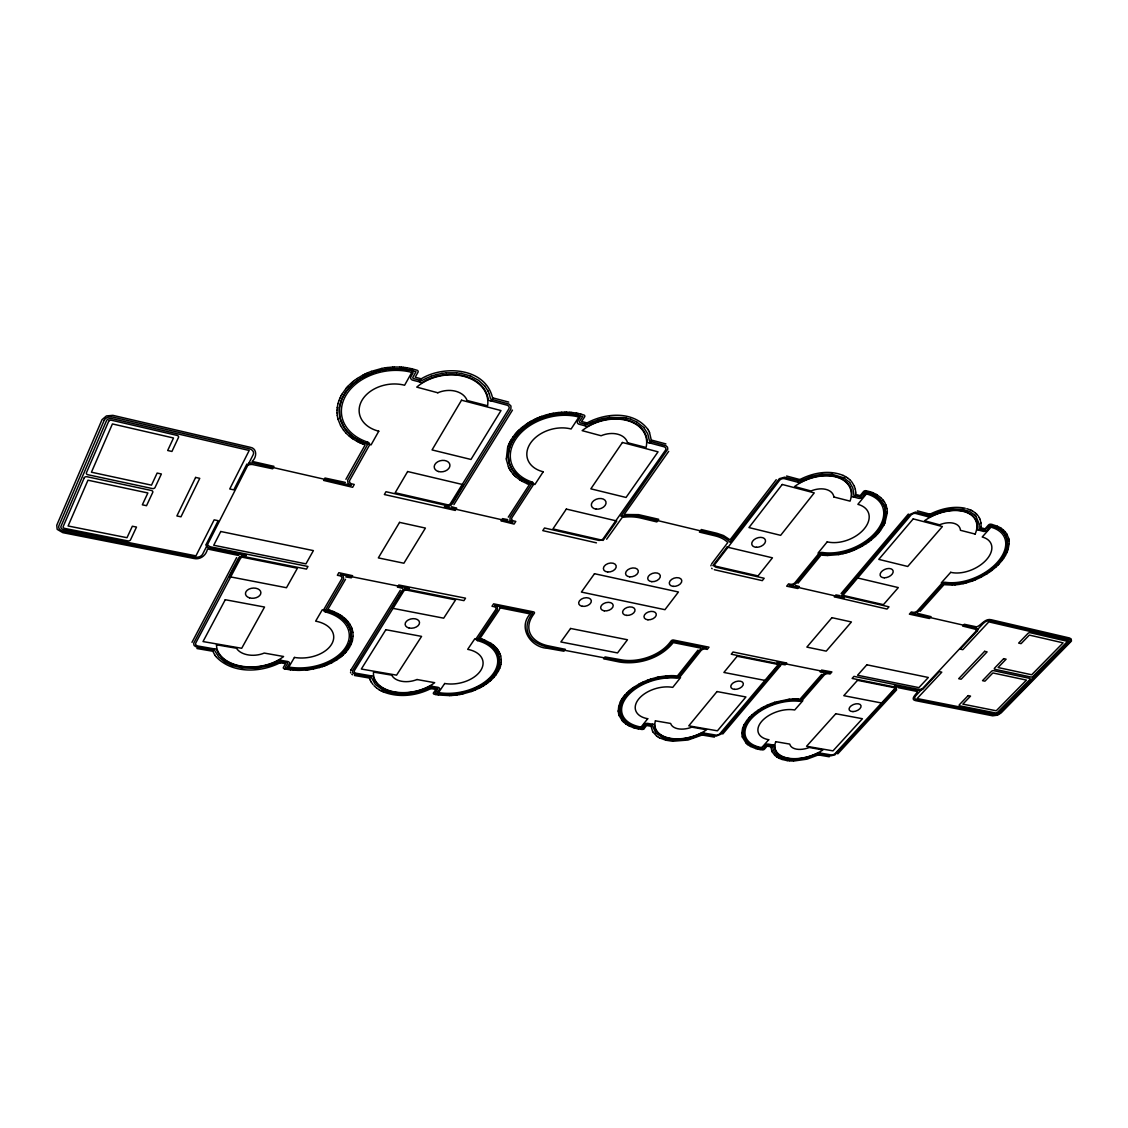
<?xml version="1.0" encoding="UTF-8"?>
<svg xmlns="http://www.w3.org/2000/svg" width="1128" height="1128" viewBox="0 0 1128 1128"><rect width="100%" height="100%" fill="white"/><g stroke="black" fill="none" stroke-linecap="round" stroke-linejoin="round"><path stroke-width="1.5" d="M618.271 710.725L618.722 706.424M793.943 761.005L806.971 759.158L819.21 754.59A1.72 0.945 -18.9 0 0 820.056 753.095A1.72 0.945 -18.9 0 0 817.87 753.109A31.81 17.695 -18.8 0 1 774.485 745.664A1.748 0.973 -18.1 0 0 772.849 744.988A1.748 0.973 -18.1 0 0 771.115 746.355L771.115 747.385M337.018 410.268L337.032 412.848M1009.151 543.597L1009.066 540.862M772.793 746.51L766.941 745.129L763.064 748.907L751.798 745.622M508.277 456.036C508.418 443.614 516.779 432.87 526.536 425.933M353.064 636.319L352.881 632.314M887.313 512.634L884.874 523.11M855.687 494.092L855.687 492.189M741.787 733.073L742.605 728.223M855.687 494.12L855.63 495.079A2.059 1.325 -22.9 0 1 853.543 496.856A2.059 1.325 -22.9 0 1 851.696 495.826A37.562 24.337 -21.9 0 0 800.64 482.276A2.087 1.382 -21.9 0 1 797.975 482.135A2.087 1.382 -21.9 0 1 798.976 480.02C812.259 472.956 828.826 469.516 843.152 475.424M337.018 410.197L337.244 407.589M981.05 526.536L980.979 523.025M1009.151 543.654L1008.094 549.435M501.199 662.432L501.269 659.64M353.064 636.375L352.444 640.394M981.05 526.564L980.824 528.355A1.988 1.198 -24.7 0 1 978.751 530.047A1.988 1.198 -24.7 0 1 977.102 529.088A36.195 22.024 -23.9 0 0 930.529 516.723A2.016 1.241 -24 0 1 928.062 516.61A2.016 1.241 -24 0 1 929.162 514.622C940.103 508.954 952.934 505.711 965.215 508.263M339.415 407.589L339.909 417.727L343.899 427.131M501.184 662.489L500.917 664.35M337.244 407.518L338.005 403.57M339.415 407.575L341.939 398.649L346.24 391.317M710.894 565.819L711.077 565.001M499.69 608.528L499.492 609.346M500.902 664.406L500.437 666.267M618.736 706.382L620.287 701.983M350.3 641.367C353.078 633.076 349.271 623.84 342.545 618.637M352.162 641.423L352.429 640.45M338.033 403.5L338.809 400.905M507.6 447.647L506.345 458.673M500.423 666.324L499.774 668.185M349.976 642.34L350.3 641.381M352.147 641.465L351.019 644.455M507.614 447.576L508.009 446.406M1008.08 549.491L1006.966 552.424M884.014 521.08L885.536 513.029L884.465 506.458M742.619 728.18L744.001 724.853M780.872 664.815L780.562 665.534M338.837 400.835L339.852 398.269M508.023 446.335L508.474 445.165M349.976 642.354L349.201 644.271M884.014 521.094L881.631 526.198M350.639 670.652L350.991 669.877M508.502 445.109L508.982 443.939M499.76 668.241L498.435 671.033M621.895 702.011L619.977 711.246M339.88 398.198L341.121 395.66M1006.951 552.48L1005.457 555.427M509.01 443.868L509.56 442.698M884.845 523.166L883.83 525.239M349.201 644.285L345.041 650.8L337.822 657.497M350.991 644.497L349.44 647.416M620.315 701.926L621.232 700.192M621.895 701.997L625.758 696.061L631.468 690.463M345.52 579.313L327.726 609.642L328.756 609.938M509.588 442.641L510.18 441.485M496.771 670.878L499.14 664.462L499.408 658.992M191.986 642.326L236.626 557.57M744.015 724.81L746.651 720.637M883.802 525.295L880.489 530.47M510.209 441.415L510.857 440.272M341.149 395.59L341.826 394.377M345.915 479.301L365.176 444.869L364.062 444.474M496.757 670.892L493.063 676.194M498.407 671.089L496.038 674.755M508.277 517.132L529.413 484.546L527.1 483.672M1005.429 555.484L1003.582 558.416M881.617 526.212L877.429 532.176M499.196 610.008L479.95 638.504L480.88 638.772M621.26 700.15L621.754 699.304M510.885 440.202L513.184 436.691M341.869 394.306L346.226 388.201M351.034 669.806L400.299 590.254M512.464 410.113L453.907 504.653M433.519 692.916L435.859 689.434L430.882 688.588M780.491 665.675L722.766 734.004M349.412 647.472L348.157 649.361M621.782 699.261L622.332 698.415M711.655 563.831L727.828 542.512A38.521 24.858 -18.2 0 0 715.039 535.842L699.416 532.092L701.334 529.554L716.999 533.318L723.513 535.546L730.056 539.833L776.233 479.71M622.36 698.373L622.952 697.527M606.652 539.226L622.261 517.371A39.452 26.127 -16.3 0 1 640.591 518.02L656.834 521.911L658.724 519.303L638.589 514.65L624.122 514.495L668.707 451.341M1003.539 558.473L1002.129 560.39M348.129 649.404L345.901 652.181M513.226 436.635L514.974 434.379M622.98 697.485L623.601 696.653M346.24 391.303L352.317 384.62L359.987 378.811M880.446 530.527L878.867 532.515M841.093 593.568L908.35 514.058M496.01 674.798L493.81 677.449M746.68 720.595L748.71 718.141M697.978 650.123L677.434 675.926L673.938 675.686M680.029 676.856L701.08 650.475A3.497 2.129 -17.5 0 1 705.268 649.023L707.256 649.404L709.033 647.19L673.529 640.041A1.777 1.086 -16.9 0 0 671.174 640.873L669.736 642.72A37.012 23.011 -16.1 0 1 620.992 659.767L604.975 656.919A3.849 2.383 -15 0 1 603.579 658.766L619.342 661.995C638.871 665.139 660.698 658.23 673.261 642.593L700.53 648.05M623.643 696.611L624.306 695.779M644.102 728.66L646.612 725.515L650.955 726.249M999.958 561.124C1009.32 552.057 1011.012 533.332 997.011 527.791M1002.087 560.433L998.788 564.226M864.922 492.034L860.424 497.011L853.952 495.474L852.824 487.987L849.666 482.488M818.547 553.876L794.902 582.767A3.61 2.242 -20.2 0 1 790.573 584.29L788.585 583.853L786.667 586.193L797.792 588.492A3.892 2.397 -20.3 0 1 799.385 586.56L795.296 585.376M798.004 583.204L821.113 555.004L823.341 555.272M749.359 719.185C742.252 725.953 740.617 739.446 750.303 744.748M999.944 561.138L996.616 564.775M515.017 434.322L515.947 433.237M624.334 695.736L625.039 694.918M876.597 533.149L877.415 532.19M878.007 533.53L878.825 532.571M346.268 388.145L347.255 387.031M749.359 719.185L757.776 711.669M493.063 676.194L482.84 684.766M920.18 611.277L943.981 584.685L952.356 585.079M515.989 433.18L516.948 432.123M625.081 694.876L626.632 693.212M876.583 533.163L874.82 535.039M877.951 533.586L876.16 535.504M837.751 753.871L896.718 689.772M345.055 653.084L345.859 652.224M748.752 718.099L749.471 717.323M347.311 386.96L348.341 385.875M493.768 677.491L491.216 680.029M821.678 674.389L800.034 699.163L797.99 699.007M517.005 432.066L518.006 431.023M345.013 653.14L343.25 654.86M749.514 717.281L751.967 714.912M997.871 565.17L998.745 564.282M348.397 385.804L350.639 383.633M874.806 535.053L862.92 544.345M875.187 536.477L876.103 535.56M626.674 693.17L628.366 691.563M518.062 430.966L519.12 429.951M995.7 565.664L996.602 564.79M997.829 565.213L995.939 567.003M875.131 536.519L870.971 540.185M994.755 566.552L995.686 565.678M519.176 429.895L521.446 427.864M342.292 655.735L343.208 654.917M490.285 680.861L491.173 680.071M994.741 566.552L988.509 571.501M995.883 567.06L991.709 570.514M350.709 383.576L351.865 382.547M628.409 691.52L629.283 690.745M752.009 714.87L754.745 712.6M341.291 656.581L342.249 655.777M490.229 680.903L488.297 682.482M629.339 690.703L630.242 689.941M351.936 382.491L353.134 381.49M521.503 427.808L522.673 426.849M340.261 657.398L341.234 656.623M630.284 689.899L631.229 689.152M631.483 690.449L634.401 688.249M353.205 381.433L354.446 380.474M870.901 540.227L868.673 541.933M522.729 426.807L526.564 423.987M631.285 689.109L632.244 688.39M487.268 683.258L488.255 682.525M754.801 712.558L757.805 710.4M340.205 657.441L336.934 659.767M991.653 570.556L989.439 572.164M354.516 380.418L357.181 378.514M632.3 688.348L633.301 687.629M486.196 684.019L487.211 683.3M868.616 541.976L866.276 543.597M337.808 657.511L329.714 662.347L320.338 666.014M526.564 425.919L537.633 419.63M757.79 711.655L767.632 706.058L777.474 702.448M633.358 687.586L634.387 686.896M634.415 688.235L639.858 684.865M988.495 571.515L977.694 577.677L967.26 581.54M989.369 572.206L987.07 573.743M486.14 684.061L483.954 685.5M526.635 423.931L527.932 423.085M757.861 710.372L758.876 709.695M357.266 378.458L363.117 374.989M634.444 686.853L638.984 684.118M866.205 543.64L862.497 545.938M336.863 659.809L332.041 662.615M758.933 709.667L761.09 708.342M987 573.785L980.796 577.324M528.003 423.042L529.342 422.21M360.001 378.811L361.397 377.95M482.826 684.781L469.319 691.027L455.529 694.044M482.798 686.205L483.898 685.528M862.906 544.359L855.264 548.335M529.413 422.168L530.766 421.364M481.6 686.881L482.728 686.233M361.411 377.95L373.735 372.339M761.16 708.313L763.402 707.059M862.426 545.98L859.874 547.376M530.851 421.322L533.727 419.785M480.387 687.544L481.543 686.924M639.054 684.076L640.196 683.469M639.872 684.865L653.606 679.296M479.146 688.193L480.331 687.586M763.473 707.03L767.026 705.282M859.804 547.418L855.814 549.336M363.202 374.947L364.696 374.2M640.267 683.441L641.437 682.849M330.744 663.264L331.97 662.644M980.725 577.353L975.509 579.75M590.649 422.915L586.983 424.579L579.834 422.718L579.439 421.604L582.795 416.458L569.4 413.849M425.806 378.5L422.309 380.347A1.452 1.086 -10.1 0 1 420.927 380.545L413.652 378.613A1.466 1.1 -9.8 0 1 412.933 377.217L415.992 371.775L411.142 370.393M533.798 419.743L535.236 419.038M479.09 688.221L475.297 689.969M590.663 422.901L592.553 422.027M641.494 682.807L642.692 682.243M425.82 378.5L431.192 376.23M932.433 514.382L929.416 515.566L915.499 512.056L909.76 514.467L842.799 593.497L841.953 596.204L844.054 597.91L789.304 585.404L792.758 585.235L796.227 583.232L820.38 553.933L833.324 554.059L845.732 551.789M700.502 734.765L702.673 733.975L716.083 736.133L721.116 734.088L778.546 666.197L779.265 663.701L777.121 662.15L829.461 672.655M330.673 663.292L326.697 665.055M364.781 374.158L366.29 373.439M276.092 663.179L279.913 661.473L287.048 662.686L287.598 663.532L285.215 667.649L295.296 669.045M932.447 514.382L933.589 513.86M700.502 734.765L691.619 738.065L682.355 739.912M535.321 418.996L536.773 418.333M276.092 663.193L270.283 665.464M642.749 682.214L643.961 681.664M767.096 705.254L770.791 703.689M366.374 373.396L367.911 372.719M933.603 513.86L942.486 510.688M592.553 422.027L598.446 419.785M855.25 548.349L851.245 549.985M854.432 549.942L855.743 549.378M536.857 418.291L538.338 417.656M537.647 419.616L553.312 414.794M644.032 681.636L646.57 680.579M475.226 690.012L472.618 691.041M367.996 372.691L371.239 371.408M853.036 550.52L854.361 549.971M974.155 580.3L975.438 579.792M538.423 417.628L539.931 417.022M325.301 665.605L326.626 665.097M851.626 551.056L852.965 550.549M646.64 680.551L647.895 680.071M972.801 580.821L974.084 580.328M770.861 703.66L774.654 702.307M540.016 416.993L541.525 416.415M323.891 666.126L325.231 665.633M851.217 549.999L845.76 551.789M850.216 551.578L851.555 551.084M471.25 691.534L472.547 691.069M647.966 680.043L650.574 679.126M971.434 581.315L972.731 580.849M431.206 376.23L436.127 374.665M371.338 371.38L381.701 368.461M541.609 416.387L546.431 414.836M322.453 666.62L323.806 666.154M848.792 552.057L850.131 551.606M471.18 691.563L462.79 693.931M971.363 581.329L965.949 582.993M421.519 691.168L431.051 687.375L437.763 688.757L435.295 693.184L444.418 694.411L454.105 694.199M270.283 665.478L256.31 668.34L242.083 667.973M373.749 372.325L375.384 371.803M421.505 691.168L414.991 692.902M322.368 666.648L319.52 667.508M847.354 552.509L848.707 552.086M650.644 679.112L656.059 677.576M774.725 702.279L789.135 699.219M598.46 419.785L602.507 418.643M375.398 371.789L380.432 370.449M318.928 666.436L320.324 666.014M845.915 552.931L847.283 552.537M967.232 581.54L960.661 583.049M653.62 679.296L656.256 678.605M777.502 702.448L778.743 702.095M318.914 666.436L308.705 668.537M319.45 667.536L313.499 668.946M844.477 553.326L845.845 552.96M546.53 414.822L549.773 413.99M942.5 510.674L945.49 509.955M436.141 374.665L441.936 373.41M778.757 702.095L788.853 700.262L800.711 700.023L823.003 674.671L826.246 672.866L829.433 672.655M921.012 690.139L920.8 690.195A6.585 3.666 -21.3 0 1 917.388 690.322L894.419 685.711L896.309 687.121L895.463 689.504L834.847 754.9L830.546 755.887L818.533 753.941L804.588 758.749L791.461 759.905M964.567 583.331L965.878 583.007M843.039 553.693L844.407 553.34M248.837 463.241L249.133 463.171A8.686 6.148 -4.1 0 1 254.167 463.213L351.231 485.378L348.087 483.545L347.621 480.218L367.375 444.883A1.424 1.029 -8.1 0 0 366.727 443.614L365.105 443.064M602.521 418.643L609.374 417.388M656.144 677.547L657.455 677.251M656.27 678.591L674.586 676.842M963.199 583.655L964.496 583.345M842.954 553.707L840.149 554.313M549.858 413.962L553.129 413.285M380.446 370.435L389.061 369.025M945.504 509.941L952.018 508.954M657.525 677.237L658.837 676.955M963.129 583.669L959.096 584.417M461.352 694.242L462.72 693.96M414.977 692.902L405.826 694.101M381.8 368.433L385.297 367.813M658.921 676.941L665.774 675.926M459.9 694.51L461.267 694.256M313.429 668.96L308.889 669.708M838.71 554.581L840.078 554.327M553.34 414.794L563.027 413.75M553.213 413.271L556.513 412.749M459.829 694.524L456.995 694.975M960.647 583.049L943.29 583.74L918.53 611.32L915.132 613.209L911.917 613.406L975.494 627.915A6.81 3.863 -22.9 0 1 977.638 629.283L977.694 629.41M838.64 554.595L827.43 555.498M441.95 373.41L446.35 372.846M959.026 584.431L955.063 584.91M385.395 367.798L387.101 367.573M455.529 695.158L456.911 694.975M556.597 412.749L558.191 412.552M308.691 668.537L305.716 668.862M307.338 669.891L308.804 669.722M609.388 417.388L624.066 417.628M773.004 744.959L768.38 744.127A2.721 1.523 -18 0 0 764.798 745.312L761.781 747.638A37.887 21.432 -18.4 0 1 749.993 720.284A37.887 21.432 -18.4 0 1 798.821 701.264A2.848 1.636 -19 0 0 802.431 700.037L824.215 675.066A3.37 1.946 -19.8 0 1 828.262 673.67L830.081 674.022L831.914 671.921L821.621 670.06A3.666 2.129 -19.7 0 1 820.098 671.809L823.905 672.781M387.2 367.559L392.544 367.079M821.762 474.211L811.06 476.425L799.696 481.036L784.609 477.2L779.349 478.667L729.999 542.272L729.407 541.581A40.326 26.029 -18.2 0 0 716.04 534.587L641.494 516.694A41.299 27.354 -16.3 0 0 622.303 516.032L620.922 516.271L667.776 449.198L667.48 447.167L665.887 445.687L649.531 441.161L647.712 433.786L643.736 427.498M652.802 724.289L647.768 723.386A2.834 1.65 -15.7 0 0 644.06 724.627L642.015 727.222L641.056 727.066A39.424 23.307 -16.1 0 1 625.885 698.049A39.424 23.307 -16.1 0 1 676.321 678.154A2.961 1.777 -16.7 0 0 680.085 676.87M682.355 739.912L668.086 739.432M454.119 694.185L455.5 694.044M455.458 695.158L451.158 695.525M305.787 670.046L307.253 669.905M371.281 675.884L356.124 673.233A3.736 2.341 -8.8 0 1 354.347 670.638L403.711 591.114A3.877 2.552 -9.9 0 1 408.265 589.493L463.918 600.632L465.54 598.178L398.734 584.981A4.23 2.806 -9.5 0 1 397.437 587.068L402.527 588.337M821.776 474.211L831.985 474.211M558.289 412.538L561.561 412.27M214.503 648.924L197.851 646.006A3.976 2.524 -4.6 0 1 195.652 643.228L240.405 558.515A4.131 2.764 -4.9 0 1 245.157 556.809L306.478 569.09L307.958 566.467L210.781 546.883A6.317 4.272 -3.8 0 1 208.412 545.67L208.299 545.571A2.101 1.424 -3.7 0 0 205.804 545.12L218.169 520.685L214.151 519.853L195.948 555.864L63.676 529.737A4.456 2.975 0.6 0 1 60.94 526.409L106.582 420.504A4.653 3.313 1.3 0 1 111.813 418.587L249.203 450.467L229.745 488.974L233.806 489.862L246.919 464.031A2.185 1.551 -4 0 0 249.457 464.708L249.641 464.666A6.514 4.611 -4.1 0 1 252.813 464.581L272.68 468.797A4.667 3.313 -5 0 1 273.949 466.357L252.066 461.38C257.029 457.489 257.297 448.239 250.162 447.28L112.856 415.344L106.413 415.936L101.999 419.701L56.738 525.281L57.175 529.356L62.858 532.67L193.903 558.487C200.192 559.996 206.353 555.328 207.453 548.969L238.826 555.526M978.568 530.075L983.348 531.373A3.088 1.861 -24.7 0 0 987.367 530.033L990.074 526.959L990.976 527.185A41.75 24.901 -24 0 1 998.506 560.94A41.75 24.901 -24 0 1 945.461 582.316A3.031 1.791 -23.1 0 0 941.626 583.627L917.318 610.897A3.483 2.044 -22.2 0 1 913.158 612.335L911.339 611.94L909.365 614.154L929.401 618.496A3.751 2.171 -22.4 0 1 931.051 616.678L917.487 613.336M389.075 369.025L399.453 368.743M789.205 699.219L792.984 698.951M446.364 372.846L456.572 372.832M853.36 496.884L858.591 498.322A3.201 2.059 -23 0 0 862.779 496.912L865.416 493.641L866.417 493.881A43.301 27.481 -22.2 0 1 877.429 530.005A43.301 27.481 -22.2 0 1 822.481 552.48A3.144 1.974 -21.2 0 0 818.491 553.862M665.844 675.926L667.156 675.813M952.018 508.954L962.945 509.377M305.702 670.06L299.569 670.356M305.702 668.862L295.31 669.045M649.15 442.782L664.265 446.843A4.018 2.792 -18.6 0 1 665.52 450.157L603.156 538.733A3.835 2.566 -15.8 0 1 598.587 540.354L544.528 528.003L542.779 530.625L596.444 542.85M954.993 584.91L952.427 585.065M490.483 400.722L507.233 405.234A4.23 3.088 -13.5 0 1 508.911 408.815L450.396 503.638A4.047 2.82 -11.1 0 1 445.616 505.344L386.002 491.723L384.366 494.529L455.331 510.434A4.357 3.017 -11.5 0 1 456.741 508.178L451.538 506.712M667.226 675.813L671.216 675.644M405.812 694.101L396.83 693.875M561.659 412.27L564.916 412.157M449.705 695.595L451.087 695.525M392.643 367.079L394.349 367.009M793.055 698.951L794.239 698.923M563.041 413.75L569.372 413.849M449.635 695.595L438.454 695.003M394.447 367.009L399.763 367.065M794.309 698.923L795.494 698.923M793.365 761.019L789.699 760.892M298.018 670.356L299.484 670.356M671.287 675.644L673.867 675.672M565.001 412.157L566.58 412.157M795.55 698.923L796.72 698.951M297.947 670.356L293.435 670.145M827.36 555.498L823.412 555.286M566.665 412.157L569.866 412.298M796.777 698.951L797.933 698.993M791.447 759.905C783.551 759.779 772.835 755.873 772.793 746.51M399.848 367.065L401.54 367.178M399.481 368.743L409.506 370.026M672.669 741.251L687.981 740.024L703.054 734.68A1.791 1.029 -16.8 0 0 703.816 733.115A1.791 1.029 -16.8 0 0 701.475 733.115A33.064 19.232 -16.6 0 1 654.451 725.036A1.819 1.057 -15.9 0 0 652.633 724.317A1.819 1.057 -15.9 0 0 650.912 725.755L652.675 731.705M674.6 676.856L675.813 676.941M672.64 741.251L665.802 740.194M569.95 412.298L571.487 412.425M401.639 367.178L403.316 367.333M641.945 729.463L642.029 729.463A1.678 0.973 -15.6 0 0 644.046 728.716M293.351 670.131L290.418 669.849M456.586 372.832L461.507 373.495M675.827 676.941L678.562 676.603L700.023 649.784L703.054 648.163L706.438 647.951L672.655 641.169L671.202 643.045A38.775 24.111 -16.1 0 1 620.188 660.881L548.166 647.134A39.734 25.267 -14.3 0 1 531.274 615.042L532.656 613.054L494.741 605.44L497.377 606.92L497.519 609.684L477.948 638.857L489.524 644.271M789.149 760.836L787.175 760.61M571.572 412.439L576.239 413.074M403.401 367.347L405.065 367.531M396.816 693.861L391.19 692.916M831.985 474.211L844.012 477.891M641.79 729.435L638.307 728.899M714.447 737.106L702.321 735.047M290.347 669.835L286.018 669.144M405.163 367.545L406.813 367.77M242.069 667.973L232.044 665.506M787.147 760.61L782.113 759.454M760.131 749.57L762.486 749.894A1.607 0.902 -17.9 0 0 764.446 749.189L767.11 746.144L771.101 746.821M438.383 694.989L435.789 694.552M865.994 490.722L865.81 490.694A1.903 1.227 -23.2 0 0 863.512 491.554L860.199 495.629L855.673 494.416M406.898 367.784L411.917 368.771M624.08 417.628L625.941 417.966M281.14 660.388L287.598 661.459A3.229 2.03 -7 0 1 289.332 663.913L287.626 666.845L288.796 667.057A44.838 28.651 -7.3 0 0 345.309 647.796A44.838 28.651 -7.3 0 0 325.583 611.968M432.066 686.332L437.974 687.319A3.06 1.875 -10.9 0 1 439.356 689.617L437.495 692.38L438.566 692.578A42.328 26.438 -11.4 0 0 492.823 674.234A42.328 26.438 -11.4 0 0 477.75 640.676M196.935 648.529L212.882 651.265M280.096 662.77L285.553 663.701L283.396 667.395A1.918 1.198 -7 0 0 284.284 668.791L284.51 668.833M369.575 678.083L354.474 675.489M818.505 754.942L829.263 756.775M417.036 679.535L434.675 682.68A35.983 22.489 -10.2 0 1 394.715 691.943A35.983 22.489 -10.2 0 1 373.523 672.091L391.726 675.15A18.401 11.506 -10.2 0 0 417.022 679.521M759.059 749.373L760.075 749.556M864.965 492.019L871.888 494.106L878.331 497.927M461.521 373.495L469.431 375.638M576.323 413.088L577.79 413.37M962.945 509.377L969.756 511.548L974.93 515.144M345.831 576.972L351.344 577.832A4.3 2.862 -8.4 0 1 352.613 575.703L338.865 572.686L337.357 575.28L339.852 575.788A3.976 2.651 -7.8 0 1 341.784 578.763L323.891 609.331A3.313 2.157 -7.7 0 0 325.343 611.926M499.704 607.809L530.202 613.914C517.526 627.718 530.823 647.472 547.348 648.276L563.986 651.223A3.892 2.425 -14.3 0 1 565.354 649.347L549.026 645.991A37.929 24.111 -14.3 0 1 532.909 615.338L534.291 613.378A1.861 1.198 -13.5 0 0 533.488 611.855L493.627 603.832L491.991 606.258L494.261 606.737A3.751 2.425 -12.4 0 1 495.784 609.501L476.425 638.222A3.13 1.988 -12 0 0 477.539 640.648M780.999 664.18L785.215 664.815A3.694 2.171 -19.2 0 1 786.724 663.038L733.031 652.012L731.24 654.212L776.473 663.292A3.412 2.016 -18.9 0 1 777.333 665.703L719.875 733.736A3.285 1.875 -17.1 0 1 715.928 735.103L703.731 733.045M897.902 687.601L916.444 691.323C920.941 690.66 908.096 699.205 915.64 700.643L992.682 715.815L997.617 715.152L1001.156 712.91L1071.459 641.071L1071.205 638.998L1069.485 637.969L991.315 619.765C984.899 617.933 980.725 626.054 976.495 626.844L964.299 624.277A3.708 2.129 -22.8 0 1 962.649 626.068L974.86 629.1A5.104 2.89 -22.9 0 1 976.101 630.016A1.706 0.959 -23 0 0 977.75 630.411L960.295 649.136L962.818 649.686L988.833 621.866L1067.596 640.098A3.342 1.819 -24.1 0 1 1067.892 642.452L998.618 712.628A3.187 1.692 -22.1 0 1 994.811 713.925L917.12 698.542L941.809 672.147L939.3 671.625L922.549 689.56A1.636 0.916 -21.3 0 0 921.026 689.18L920.885 689.222A4.935 2.749 -21.3 0 1 918.7 689.363L853.966 676.363L852.119 678.436L893.728 686.783A3.299 1.847 -20.8 0 1 894.349 689.067L835.058 753.631A3.172 1.734 -19.1 0 1 831.251 754.928L819.985 753.039M284.58 668.862L285.934 669.13M435.718 694.538L434.322 694.242A1.805 1.114 -10.9 0 1 433.504 692.93M638.251 728.885L636.051 728.392M758.002 749.147L759.003 749.359M917.431 510.871L929.994 514.199M625.955 417.98L630.707 419.264M991.991 524.478L990.736 524.21A1.833 1.1 -24.9 0 0 988.452 525.028L985.054 528.849L980.923 527.749M668.072 739.432L663.334 738.05M866.064 490.736L869.688 491.639M577.86 413.384L580.793 414.075M409.534 370.026L411.128 370.379M345.351 482.417L324.934 478.018A4.597 3.243 -6.6 0 1 323.623 480.415L352.655 487.296L354.262 484.462L351.654 483.841A4.188 2.961 -7.8 0 1 349.638 480.486L369.335 445.363A3.61 2.608 -8.1 0 0 367.827 442.176M507.741 519.571L502.411 518.626A4.3 2.947 -12.8 0 1 500.973 520.84L514.072 524.083L515.806 521.418L513.437 520.868A3.948 2.707 -13.3 0 1 511.872 517.752L533.22 484.984A3.398 2.369 -14 0 0 532.12 482.037M840.205 595.654L835.89 594.907A3.863 2.355 -20.9 0 1 834.283 596.811L887.017 609.064L888.991 606.822L844.773 596.684A3.553 2.157 -21.2 0 1 844.012 594.061L911.057 514.974A3.722 2.312 -23.7 0 1 915.499 513.409L928.203 516.765M714.306 569.711L762.288 580.638L764.192 578.269L715.885 567.187A3.694 2.369 -18.7 0 1 714.828 564.381L779.575 480.274A3.863 2.566 -21.4 0 1 784.2 478.624L798.145 482.305M391.176 692.916L388.018 692.056M757.96 749.147L755.986 748.639M992.048 524.492L997.307 526.198M412.002 368.8L417.134 370.266A2.2 1.65 -9.9 0 1 418.023 372.226L415.203 377.217L421.266 378.825M665.788 740.194L659.542 737.867M437.777 392.77L416.754 387.115A41.736 30.752 -11.2 0 1 464.045 376.414A41.736 30.752 -11.2 0 1 487.62 405.756L467.105 400.482A21.347 15.721 -11.2 0 0 437.791 392.784M627.563 442.712L646.076 447.464A39.522 27.833 -16.9 0 0 626.815 420.434A39.522 27.833 -16.9 0 0 582.161 430.642L601.111 435.746A20.219 14.241 -16.9 0 1 627.535 442.712M833.945 497.011L850.061 501.142A37.083 24.012 -21.9 0 0 835.834 476.947A37.083 24.012 -21.9 0 0 794.563 486.535L810.976 490.976A18.964 12.281 -21.9 0 1 833.916 497.025M492.626 397.817L508.714 402.09M587.053 422.944L581.611 421.491L584.628 416.881A2.073 1.495 -16.3 0 0 583.994 415.048L580.878 414.103M651.392 440.061L665.915 443.924M786.583 476.03L799.837 479.555M634.965 728.096L635.995 728.378M966.823 508.672L970.7 510.067M633.894 727.786L634.909 728.082M755.943 748.625L750.599 746.482M328.826 609.966L330.137 610.361M480.951 638.786L482.121 639.153M869.744 491.667L872 492.428M388.004 692.056L382.73 689.927M994.135 526.607L989.862 525.465L984.617 530.202L979.118 528.637L979.189 524.435M782.085 759.44L779.293 758.34M632.85 727.433L633.837 727.757M330.208 610.389L332.816 611.32M630.721 419.264L636.587 421.858M482.192 639.181L483.334 639.59M994.149 526.607L996.997 527.777M632.794 727.419L629.903 726.235M232.03 665.492L224.98 662.136M469.445 375.638L470.672 376.118M365.091 443.05L360.889 441.316M362.567 443.91L363.977 444.446M483.404 639.604L484.518 640.041M663.334 738.05L655.692 732.932L652.336 725.346L646.344 724.43L642.678 728.42L639.139 727.884L629.339 724.444L623.206 719.368M872.057 492.457L873.1 492.88M332.887 611.348L334.099 611.827M470.686 376.118L478.526 380.333L484.631 385.889M361.101 443.318L362.483 443.882M484.589 640.055L490.906 643.327M527.03 483.644L522.081 481.275M383.097 691.774C398.692 698.091 416.937 695.877 431.643 688.179A1.96 1.213 -10.7 0 0 432.179 686.416A1.96 1.213 -10.7 0 0 429.486 686.388A36.449 22.786 -10.2 0 1 373.354 676.744A2.016 1.255 -9.2 0 0 371.098 675.912A2.016 1.255 -9.2 0 0 369.42 677.519L369.913 679.183M334.17 611.869L337.78 613.561M383.069 691.76L381.081 690.815M873.157 492.894L876.216 494.402M359.663 442.669L361.016 443.276M997.363 526.226L1000.085 527.608M843.18 475.438L845.577 476.65M970.715 510.082L971.589 510.505M360.861 441.316L354.474 437.72M358.253 441.993L359.578 442.641M779.279 758.34L776.84 756.958M628.987 725.798L629.861 726.22M382.716 689.927L375.328 684.442L371.253 677.209L354.798 674.22L352.754 672.824L352.429 670.822L401.765 591.016L405.008 588.647L409.422 588.294L340.233 574.406L343.236 576.013L343.688 578.974L325.611 609.938L338.654 615.86M356.885 441.288L358.182 441.964M971.617 510.519L972.449 510.97M381.052 690.801L379.191 689.772M628.099 725.318L628.945 725.769M659.527 737.867L658.385 737.218M337.836 613.604L340.036 614.859M356.815 441.245L352.979 438.933M751.784 745.622L750.303 744.748M750.543 746.454L747.624 744.565M636.587 421.858L643.721 427.484M844.026 477.905L849.666 482.474M628.056 725.29L626.421 724.303M845.605 476.665L847.777 478.075M522.01 481.233L519.768 479.865M876.259 494.431L877.175 494.966M352.542 674.755L351.781 674.22M972.886 511.224L975.156 512.803M379.163 689.758L376.611 688.009M1000.141 527.636L1000.945 528.13M224.98 662.122L218.776 657.032L214.517 650.292L196.54 647.063L194.171 645.568L193.593 643.425L238.304 558.402L241.547 555.878L246.271 555.54L210.668 548.391A8.418 5.696 -3.8 0 1 206.72 546.586L206.565 546.417M338.668 615.86L342.531 618.623M340.092 614.901L341.107 615.55M658.005 736.979L656.623 736.034M877.217 494.995L880.615 497.547M489.538 644.271L491.286 645.512M1000.987 528.158L1003.271 529.878M490.962 643.355L492.739 644.624M519.712 479.823L515.637 476.679M776.825 756.944L774.781 755.323M341.164 615.578L342.137 616.255M625.631 723.767L626.378 724.275M351.753 438.087L352.909 438.891M353.304 436.903L354.46 437.706M342.193 616.297L344.082 617.749M519.148 477.229L531.584 484.264L510.067 517.47L509.983 520.29L512.916 522.292L444.404 506.641L448.972 506.345L452.384 503.793L510.871 409.14L510.956 406.009L508.869 404.007L491.173 399.199A1.424 1.043 -13 0 1 490.398 398.438L489.298 394.01M350.568 437.199L351.696 438.045M353.29 436.889L349.003 433.321M419.842 382.011L412.679 380.164A3.694 2.778 -9.8 0 1 410.944 376.681L413.158 372.748L411.833 372.381A50.154 36.998 -8.9 0 0 346.55 394.363A50.154 36.998 -8.9 0 0 367.587 442.134M625.589 723.739L623.488 722.005M848.2 478.385L849.722 479.668M656.609 736.02L652.689 731.72M491.3 645.526L496.687 651.307L499.408 658.978M519.134 477.214L511.915 469.234M349.426 436.282L350.512 437.156M492.781 644.652L493.585 645.301M585.474 425.905L579.002 424.227A3.497 2.51 -16.2 0 1 577.705 421.026L580.102 417.374L578.904 417.036A47.32 33.572 -15.1 0 0 516.68 437.847A47.32 33.572 -15.1 0 0 531.894 481.994M747.582 744.536L746.355 743.493M376.202 687.671L374.031 685.711M975.184 512.817L976.495 513.987M712.177 568.752L711.923 568.526A3.074 1.974 -18.6 0 1 711.683 568.258M878.345 497.941L884.126 505.57M349.37 436.24L346.268 433.363M344.139 617.791L344.985 618.525M493.627 645.343L494.402 646.006M1003.314 529.92L1005.231 531.866M345.041 618.567L345.845 619.328M514.706 475.804L515.581 476.636M880.658 497.575L882.773 499.76M494.445 646.048L495.178 646.739M774.767 755.309L772.285 751.981M746.313 743.451L742.28 736.951M850.103 480.02L851.104 481.064M623.46 721.962L622.247 720.721M348.989 433.307L346.24 430.346M345.887 619.371L347.438 620.992M976.524 514.001L978.202 515.961M513.818 474.902L514.65 475.762M974.93 515.144L975.988 516.314M495.206 646.781L496.588 648.247M346.226 433.307L343.532 430.177M512.972 473.986L513.776 474.86M347.48 621.034L348.157 621.852M512.93 473.929L510.73 471.053M622.219 720.679L619.201 715.674M484.631 385.903L488.015 391.007M373.072 684.625L371.225 682.017M496.616 648.29L497.222 649.037M216.012 656.693C232.382 674.036 261.033 672.824 280.872 662.347A2.087 1.311 -6.8 0 0 281.267 660.472A2.087 1.311 -6.8 0 0 278.362 660.43A38.719 24.647 -6 0 1 216.83 649.855A2.143 1.354 -5 0 0 214.292 648.952A2.143 1.354 -5 0 0 212.67 650.659L212.825 651.082M1005.274 531.908L1006.825 534.066M882.801 499.803L883.985 501.354M346.226 430.332L343.899 427.145M975.988 516.328L979.16 524.041M851.739 481.811L854.361 486.224M348.199 621.895L349.468 623.629M623.192 719.368L619.977 711.26M497.251 649.079L497.815 649.841M215.674 656.27L214.813 655.044M343.49 430.12L340.586 425.594M647.655 429.077C633.344 410.409 604.707 412.848 586.165 423.437A2.228 1.607 -16.4 0 0 585.347 425.778A2.228 1.607 -16.4 0 0 588.337 425.975A40.03 28.2 -16.9 0 1 647.162 441.57A2.185 1.537 -18.3 0 0 649.361 442.74A2.185 1.537 -18.3 0 0 651.434 440.794L649.516 432.433M497.843 649.883L498.872 651.49M647.669 429.091L648.529 430.473M884.014 501.396L884.521 502.186M510.067 470.024L510.688 470.996M349.497 623.671L350.047 624.531M214.799 655.015L212.995 651.561M978.695 516.694L979.33 517.766M509.475 468.98L510.039 469.967M511.915 469.22L509.179 462.903L508.277 456.064M884.549 502.242L885.847 504.822M350.075 624.588L351.485 627.351M1006.839 534.108L1008.559 538.155M371.211 681.989L370.407 680.424M648.544 430.501L649.502 432.419M498.9 651.547L499.323 652.351M508.911 467.909L509.433 468.924M979.344 517.794L980.035 519.303M340.543 425.538L338.104 419.433M488.015 391.021L489.298 394.01M772.271 751.967L771.749 750.74M499.351 652.393L500.099 654.099M508.418 466.823L508.883 467.852M370.407 680.41L369.913 679.197M508.39 466.752L506.486 459.928M350.737 672.937L350.512 672.203M854.375 486.253L855.32 489.355M351.499 627.408L351.865 628.31M884.126 505.584L884.465 506.458M885.875 504.865L886.199 505.739M980.049 519.317L980.979 523.011M500.113 654.141L500.677 655.89M771.749 750.726L771.157 748.09M619.187 715.631L618.708 714.08M351.88 628.366L352.19 629.283M886.213 505.781L886.975 508.587M352.204 629.339L352.881 632.258M337.765 418.15L338.076 419.362M742.266 736.908L741.787 733.115M1008.573 538.197L1008.77 539.029M500.691 655.932L501.255 659.584M618.694 714.038L618.313 711.613M337.751 418.079L337.286 415.555M855.334 489.369L855.687 492.161M1008.784 539.071L1008.94 539.917M886.975 508.629L887.299 511.562M1008.954 539.959L1009.066 540.82M337.272 415.485L337.032 412.918M506.345 458.729L506.472 459.871M618.271 710.767L618.313 711.571M887.299 511.618L887.313 512.577M216.506 644.793L216.506 644.892A38.225 24.322 -6 0 0 241.477 666.169A38.225 24.322 -6 0 0 283.565 656.496L264.234 653.07A19.557 12.436 -6 0 1 236.499 648.247L216.506 644.793M655.41 720.834L655.382 720.905A32.641 18.979 -16.6 0 0 670.399 738.332A32.641 18.979 -16.6 0 0 706.593 729.774L691.831 727.137A16.694 9.715 -16.6 0 1 670.652 723.457L655.41 720.834M775.726 741.674L775.697 741.745A31.401 17.47 -18.8 0 0 788.331 758.185A31.401 17.47 -18.8 0 0 822.932 749.923L809.312 747.497A16.06 8.939 -18.7 0 1 789.783 744.099L775.726 741.674M104.199 420.293L58.896 525.704A6.683 4.47 0.6 0 0 63.478 531.26L194.58 557.133A6.317 4.23 -3.4 0 0 202.589 554.257L253.194 454.683A6.585 4.709 -3.8 0 0 249.302 448.761L112.941 417.092A6.979 4.977 1.3 0 0 104.199 420.293M84.262 477.779L63.182 526.55A2.228 1.495 0.6 0 0 64.705 528.412L127.76 540.904A2.171 1.452 -1.3 0 0 130.481 539.931L136.502 527.072L132.343 526.24L126.999 537.703L68.089 525.986L87.97 480.204L147.867 492.964L142.339 504.822L146.527 505.696L152.745 492.4A2.214 1.523 -1.2 0 0 151.335 490.483L87.096 476.749A2.27 1.565 0.9 0 0 84.262 477.779M108.655 421.322L86.419 472.773A2.284 1.579 0.9 0 0 87.956 474.747L152.252 488.537A2.214 1.537 -1.2 0 0 155.029 487.522L161.374 473.986L157.144 473.055L151.505 485.153L91.438 472.209L112.419 423.931L173.5 437.988L167.677 450.495L171.935 451.454L178.506 437.438A2.256 1.621 -1.1 0 0 177.082 435.408L111.573 420.25A2.326 1.664 1.3 0 0 108.655 421.322M975.156 534.066L960.45 530.301A18.274 11.125 -23.9 0 0 939.497 524.802L924.523 520.741A35.729 21.742 -23.9 0 1 963.763 511.534A35.729 21.742 -23.9 0 1 975.156 534.066M195.609 477.426L176.885 515.961L180.973 516.807L199.755 478.342L195.609 477.426M220.764 531.499L213.728 545.247L305.942 563.859L313.401 550.605L220.764 531.499M240.067 556.767L229.548 576.704L286.484 587.73L297.397 568.244L240.067 556.767M225.262 599.715L203.012 641.564L241.702 648.276L264.544 607.047L225.262 599.715M378.768 431.192L371.098 444.855A52.325 38.592 -8.9 0 1 343.532 395.491A52.325 38.592 -8.9 0 1 412.721 370.788L404.599 385.24A32.472 23.942 -8.9 0 0 361.82 400.609A32.472 23.942 -8.9 0 0 378.768 431.192M294.436 657.427L288.119 668.241A46.784 29.892 -7.3 0 0 347.946 646.696A46.784 29.892 -7.3 0 0 322.284 609.797L315.643 621.161A29.032 18.541 -7.3 0 1 331.702 644.074A29.032 18.541 -7.3 0 1 294.436 657.427M407.631 471.532L395.167 492.767L450.509 505.443L463.326 484.702L407.631 471.532M461.535 400.2L432.052 449.931L470.968 459.463L500.987 410.564L461.535 400.2M399.552 522.377L378.331 557.895L403.894 563.224L425.411 528.073L399.552 522.377M403.556 589.479L391.966 608.161L443.699 618.172L455.585 599.899L403.556 589.479M385.861 629.706L361.327 669.031L396.577 675.15L421.576 636.389L385.861 629.706M543.202 471.772L534.898 484.49A49.364 35.01 -15.1 0 1 513.804 438.919A49.364 35.01 -15.1 0 1 579.877 415.569L571.106 428.992A30.625 21.728 -15.1 0 0 530.245 443.53A30.625 21.728 -15.1 0 0 543.202 471.772M444.686 683.497L437.819 693.678A44.161 27.58 -11.4 0 0 495.361 673.176A44.161 27.58 -11.4 0 0 474.888 638.674L467.683 649.347A27.41 17.117 -11.4 0 1 480.514 670.793A27.41 17.117 -11.4 0 1 444.686 683.497M566.341 509.066L552.931 528.919L603.113 540.411L616.79 520.995L566.341 509.066M622.416 442.472L590.846 488.833L626.054 497.462L658.047 451.834L622.416 442.472M594.484 573.715L581.399 592.073L664.942 609.684L678.436 591.989L594.484 573.715M570.571 628.465L560.856 641.959L617.538 652.929L627.478 639.759L570.571 628.465M727.066 547.08L712.854 565.565L758.044 575.914L772.454 557.824L727.066 547.08M782.24 484.462L748.95 527.566L780.646 535.335L814.247 492.88L782.24 484.462M647.726 718.719L640.253 728.082A41.13 24.322 -16.1 0 1 625.363 696.54A41.13 24.322 -16.1 0 1 680.565 677.576L672.739 687.375A25.521 15.087 -16.1 0 0 638.589 699.163A25.521 15.087 -16.1 0 0 647.726 718.719M827.219 541.849L818.082 553.03A45.176 28.665 -22.2 0 0 877.781 531.739A45.176 28.665 -22.2 0 0 867.46 492.598L857.872 504.343A28.031 17.78 -22.1 0 1 864.386 528.651A28.031 17.78 -22.1 0 1 827.219 541.849M737.176 656.242L723.894 672.457L765.743 680.565L779.18 664.646L737.176 656.242M717.013 691.563L688.771 725.84L717.422 730.817L745.918 696.963L717.013 691.563M856.815 577.776L842.08 595.175L883.435 604.65L898.311 587.589L856.815 577.776M913.215 518.88L878.782 559.375L907.73 566.467L942.388 526.55L913.215 518.88M831.942 617.679L806.858 647.105L826.232 651.138L851.428 621.965L831.942 617.679M768.718 739.714L760.935 748.597A39.522 22.363 -18.4 0 1 749.626 718.86A39.522 22.363 -18.4 0 1 802.826 700.714L794.704 709.991A24.534 13.874 -18.4 0 0 761.781 721.271A24.534 13.874 -18.4 0 0 768.718 739.714M866.854 664.801L857.548 675.249L918.897 687.629L928.344 677.477L866.854 664.801M950.707 572.319L941.302 582.852A43.555 25.986 -24 0 0 998.703 562.576A43.555 25.986 -24 0 0 992.062 525.972L982.206 537.013A27.03 16.116 -24 0 1 986.422 559.756A27.03 16.116 -24 0 1 950.707 572.319M857.506 680.325L843.786 695.68L882.308 703.139L896.168 688.052L857.506 680.325M835.792 713.742L806.562 746.271L833 750.867L862.426 718.719L835.792 713.742M983.475 623.22L915.626 695.92A4.893 2.707 -21.2 0 0 916.57 699.642L993.627 714.856A4.78 2.552 -22.1 0 0 999.986 712.67L1068.893 642.932A5.005 2.721 -24.1 0 0 1068.399 638.984L990.299 620.851A5.132 2.905 -23.2 0 0 983.475 623.22M984.631 651.335L958.673 678.718L961.141 679.225L987.113 651.871L984.631 651.335M968.148 695.609L959.477 704.619A1.607 0.874 -21.7 0 0 959.745 705.846L995.516 712.938A1.593 0.846 -22.1 0 0 997.645 712.205L1029.793 679.606A1.636 0.874 -23 0 0 1029.596 678.351L993.599 670.652A1.65 0.902 -22.6 0 0 991.413 671.414L982.516 680.663L984.941 681.171L992.866 672.951L1026.452 680.099L996.235 710.781L962.833 704.126L970.559 696.103L968.148 695.609M1003.68 658.653L994.67 668.03A1.65 0.902 -22.7 0 0 994.91 669.299L1030.907 677.026A1.636 0.874 -23.1 0 0 1033.079 676.278L1066.524 642.382A1.664 0.902 -24.1 0 0 1066.355 641.071L1030.132 632.695A1.692 0.931 -23.7 0 0 1027.904 633.471L1018.64 643.101L1021.08 643.651L1029.328 635.078L1063.112 642.861L1031.697 674.77L998.083 667.536L1006.12 659.175L1003.68 658.653M420.998 378.98L420.349 379.361A2.369 1.777 -10.1 0 0 419.701 381.884A2.369 1.777 -10.1 0 0 422.958 382.11A42.286 31.147 -11.2 0 1 488.212 399.411A2.312 1.706 -12.9 0 0 490.708 400.694A2.312 1.706 -12.9 0 0 492.739 398.607C486.14 367.657 443.967 364.739 421.026 378.952M647.937 619.794A6.331 3.99 -16.5 0 0 656.228 613.872A6.331 3.99 -16.5 0 0 646.217 613.11A6.331 3.99 -16.5 0 0 647.937 619.794M673.247 586.377A6.444 4.131 -17.4 0 0 681.735 580.271A6.444 4.131 -17.4 0 0 671.611 579.411A6.444 4.131 -17.4 0 0 673.247 586.377M626.66 615.409A6.387 4.047 -16 0 0 634.951 609.43A6.387 4.047 -16 0 0 624.813 608.655A6.387 4.047 -16 0 0 626.66 615.409M651.772 581.667A6.5 4.188 -16.9 0 0 660.275 575.52A6.5 4.188 -16.9 0 0 650.024 574.631A6.5 4.188 -16.9 0 0 651.772 581.667M604.241 610.84A6.43 4.103 -15.5 0 0 613.195 605.271A6.43 4.103 -15.5 0 0 603.353 603.748A6.43 4.103 -15.5 0 0 604.241 610.84M629.734 576.845A6.542 4.244 -16.4 0 0 638.236 570.627A6.542 4.244 -16.4 0 0 627.859 569.725A6.542 4.244 -16.4 0 0 629.734 576.845M582.344 606.314A6.472 4.16 -14.9 0 0 591.326 600.702A6.472 4.16 -14.9 0 0 581.329 599.151A6.472 4.16 -14.9 0 0 582.344 606.314M607.625 571.995A6.585 4.315 -15.8 0 0 616.142 565.72A6.585 4.315 -15.8 0 0 605.637 564.804A6.585 4.315 -15.8 0 0 607.625 571.995M756.507 547.291A7.149 4.597 -20 0 0 765.376 539.959A7.149 4.597 -20 0 0 753.997 539.734A7.149 4.597 -20 0 0 756.507 547.291M884.267 577.804A6.881 4.174 -22.3 0 0 893.122 570.895A6.881 4.174 -22.3 0 0 882.519 570.74A6.881 4.174 -22.3 0 0 884.267 577.804M734.596 689.363A6.514 3.835 -17.9 0 0 743.31 683.455A6.514 3.835 -17.9 0 0 733.256 682.835A6.514 3.835 -17.9 0 0 734.596 689.363M852.98 711.599A6.274 3.511 -20 0 0 861.002 705.634A6.274 3.511 -20 0 0 851.231 705.761A6.274 3.511 -20 0 0 852.98 711.599M596.247 509.137A7.529 5.132 -16 0 0 605.947 501.805A7.529 5.132 -16 0 0 593.92 500.55A7.529 5.132 -16 0 0 596.247 509.137M438.51 471.532A7.938 5.654 -10.9 0 0 449.931 465.074A7.938 5.654 -10.9 0 0 437.763 461.747A7.938 5.654 -10.9 0 0 438.51 471.532M409.14 628.028A7.276 4.695 -10.1 0 0 419.517 622.388A7.276 4.695 -10.1 0 0 408.294 619.935A7.276 4.695 -10.1 0 0 409.14 628.028M249.542 597.868A7.741 5.09 -5.5 0 0 260.892 592.581A7.741 5.09 -5.5 0 0 249.076 589.07A7.741 5.09 -5.5 0 0 249.542 597.868"/></g></svg>
